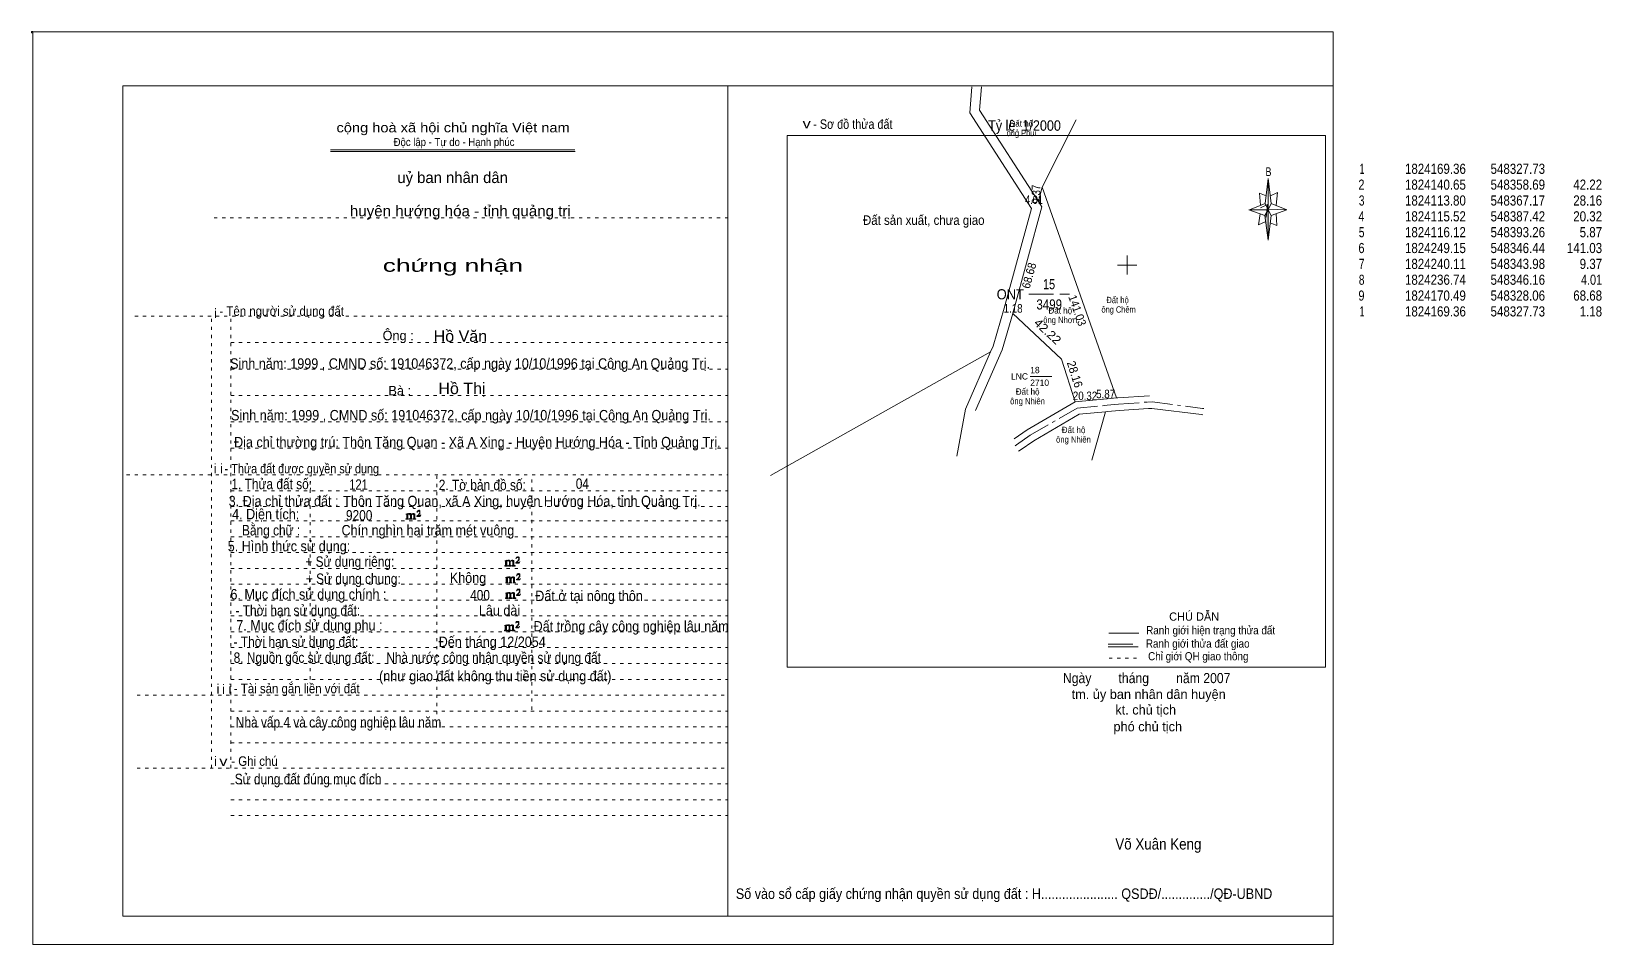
# Model space of a CAD drawing. Header units: centimetres. Extents: x -1.6 to 48, y -3.3 to 25.5.
import ezdxf
from ezdxf.enums import TextEntityAlignment as Align

# ---------------------------------------------------------------- set-up
doc = ezdxf.new("R2010")
doc.units = ezdxf.units.CM
doc.header["$LTSCALE"] = 0.13
for name, pattern in [('DOT_DASHED', [7.7, 5, -1.2, 0.3, -1.2]), ('DOTTED', [1.5, 0.3, -1.2]), ('LONG_DASHED', [7.5, 6, -1.5])]:
    doc.linetypes.add(name, pattern=pattern)
for name, color, linetype, lineweight in [('1', 7, 'DOTTED', 13), ('13', 7, 'Continuous', 13), ('22', 7, 'Continuous', 13), ('33', 7, 'LONG_DASHED', 13), ('4', 7, 'Continuous', 13), ('5', 7, 'Continuous', 13), ('50', 7, 'Continuous', 13), ('63', 7, 'Continuous', 13)]:
    doc.layers.add(name, color=color, linetype=linetype, lineweight=lineweight)
for name, color, linetype in [('10', 7, 'Continuous'), ('23', 7, 'Continuous'), ('30', 7, 'Continuous')]:
    doc.layers.add(name, color=color, linetype=linetype)

msp = doc.modelspace()

# ---------------------------------------------------------------- hatches: boundary and pattern name
at = {"layer": '5'}
msp.add_hatch(color=256, dxfattribs=at).paths.add_polyline_path([(37.46, 19.87), (37.46, 18.91), (37.36, 19.69)])
at = {"layer": '50'}
for points in [[(10.27, 10.13), (10.27, 10.12), (10.27, 10.11), (10.25, 10.11), (10.24, 10.11), (10.24, 10.1), (10.33, 10.1), (10.33, 10.11), (10.32, 10.11), (10.31, 10.11), (10.31, 10.12), (10.31, 10.13), (10.31, 10.24), (10.31, 10.25), (10.32, 10.26), (10.34, 10.26), (10.35, 10.26), (10.36, 10.26), (10.37, 10.25), (10.39, 10.22), (10.39, 10.13), (10.37, 10.12), (10.37, 10.11), (10.36, 10.11), (10.35, 10.11), (10.35, 10.1), (10.44, 10.1), (10.44, 10.11), (10.43, 10.11), (10.42, 10.11), (10.42, 10.12), (10.42, 10.13), (10.42, 10.24), (10.44, 10.26), (10.45, 10.26), (10.46, 10.26), (10.49, 10.26), (10.49, 10.25), (10.5, 10.24), (10.5, 10.22), (10.5, 10.13), (10.5, 10.12), (10.49, 10.11), (10.49, 10.11), (10.47, 10.11), (10.47, 10.1), (10.56, 10.1), (10.56, 10.11), (10.55, 10.11), (10.54, 10.11), (10.53, 10.12), (10.53, 10.13), (10.53, 10.2), (10.53, 10.25), (10.53, 10.26), (10.52, 10.27), (10.5, 10.28), (10.47, 10.28), (10.46, 10.28), (10.44, 10.27), (10.41, 10.25), (10.41, 10.26), (10.4, 10.28), (10.39, 10.28), (10.37, 10.28), (10.35, 10.28), (10.34, 10.28), (10.32, 10.26), (10.31, 10.26), (10.31, 10.25), (10.31, 10.25), (10.31, 10.26), (10.31, 10.28), (10.24, 10.26), (10.24, 10.26), (10.25, 10.26), (10.27, 10.25), (10.27, 10.24), (10.27, 10.23)], [(10.69, 10.19), (10.72, 10.24), (10.72, 10.24), (10.71, 10.22), (10.69, 10.22), (10.68, 10.22), (10.63, 10.22), (10.66, 10.26), (10.67, 10.27), (10.69, 10.28), (10.69, 10.3), (10.69, 10.32), (10.69, 10.34), (10.69, 10.35), (10.69, 10.37), (10.68, 10.38), (10.67, 10.38), (10.66, 10.39), (10.65, 10.39), (10.63, 10.38), (10.63, 10.38), (10.62, 10.37), (10.61, 10.35), (10.59, 10.33), (10.61, 10.33), (10.61, 10.35), (10.62, 10.35), (10.63, 10.36), (10.65, 10.36), (10.66, 10.36), (10.67, 10.35), (10.68, 10.35), (10.68, 10.32), (10.68, 10.3), (10.66, 10.28), (10.66, 10.26), (10.65, 10.25), (10.59, 10.2), (10.59, 10.19)], [(13.39, 8.66), (13.39, 8.65), (13.39, 8.64), (13.38, 8.64), (13.37, 8.64), (13.37, 8.62), (13.45, 8.62), (13.45, 8.64), (13.44, 8.64), (13.43, 8.64), (13.43, 8.65), (13.43, 8.66), (13.43, 8.77), (13.43, 8.78), (13.44, 8.79), (13.47, 8.79), (13.48, 8.79), (13.49, 8.79), (13.5, 8.78), (13.51, 8.74), (13.51, 8.66), (13.5, 8.65), (13.5, 8.64), (13.49, 8.64), (13.48, 8.64), (13.48, 8.62), (13.57, 8.62), (13.57, 8.64), (13.55, 8.64), (13.54, 8.64), (13.54, 8.65), (13.54, 8.66), (13.54, 8.77), (13.57, 8.79), (13.58, 8.79), (13.59, 8.79), (13.61, 8.79), (13.61, 8.78), (13.62, 8.77), (13.62, 8.74), (13.62, 8.66), (13.62, 8.65), (13.61, 8.64), (13.61, 8.64), (13.6, 8.64), (13.6, 8.62), (13.69, 8.62), (13.69, 8.64), (13.67, 8.64), (13.66, 8.64), (13.65, 8.65), (13.65, 8.66), (13.65, 8.73), (13.65, 8.78), (13.65, 8.79), (13.64, 8.8), (13.62, 8.81), (13.6, 8.81), (13.59, 8.81), (13.57, 8.8), (13.53, 8.78), (13.53, 8.79), (13.52, 8.81), (13.51, 8.81), (13.5, 8.81), (13.48, 8.81), (13.47, 8.81), (13.44, 8.79), (13.43, 8.79), (13.43, 8.78), (13.43, 8.78), (13.43, 8.79), (13.43, 8.81), (13.37, 8.79), (13.37, 8.79), (13.38, 8.79), (13.39, 8.78), (13.39, 8.77), (13.39, 8.76)], [(13.82, 8.72), (13.84, 8.77), (13.84, 8.77), (13.83, 8.74), (13.82, 8.74), (13.81, 8.74), (13.75, 8.74), (13.79, 8.79), (13.8, 8.8), (13.82, 8.81), (13.82, 8.83), (13.82, 8.84), (13.82, 8.87), (13.82, 8.88), (13.82, 8.9), (13.81, 8.91), (13.8, 8.91), (13.79, 8.92), (13.77, 8.92), (13.75, 8.91), (13.75, 8.91), (13.74, 8.9), (13.73, 8.88), (13.72, 8.86), (13.73, 8.86), (13.73, 8.88), (13.74, 8.88), (13.75, 8.89), (13.77, 8.89), (13.79, 8.89), (13.8, 8.88), (13.81, 8.88), (13.81, 8.84), (13.81, 8.83), (13.79, 8.81), (13.79, 8.79), (13.77, 8.78), (13.72, 8.73), (13.72, 8.72)], [(13.41, 8.12), (13.41, 8.11), (13.41, 8.1), (13.4, 8.1), (13.39, 8.1), (13.39, 8.09), (13.48, 8.09), (13.48, 8.1), (13.47, 8.1), (13.45, 8.1), (13.45, 8.11), (13.45, 8.12), (13.45, 8.23), (13.45, 8.24), (13.47, 8.26), (13.49, 8.26), (13.5, 8.26), (13.51, 8.26), (13.52, 8.24), (13.53, 8.21), (13.53, 8.12), (13.52, 8.11), (13.52, 8.1), (13.51, 8.1), (13.5, 8.1), (13.5, 8.09), (13.59, 8.09), (13.59, 8.1), (13.58, 8.1), (13.57, 8.1), (13.57, 8.11), (13.57, 8.12), (13.57, 8.23), (13.59, 8.26), (13.6, 8.26), (13.61, 8.26), (13.63, 8.26), (13.63, 8.24), (13.64, 8.23), (13.64, 8.21), (13.64, 8.12), (13.64, 8.11), (13.63, 8.1), (13.63, 8.1), (13.62, 8.1), (13.62, 8.09), (13.71, 8.09), (13.71, 8.1), (13.7, 8.1), (13.69, 8.1), (13.67, 8.11), (13.67, 8.12), (13.67, 8.2), (13.67, 8.24), (13.67, 8.26), (13.66, 8.27), (13.64, 8.28), (13.62, 8.28), (13.61, 8.28), (13.59, 8.27), (13.55, 8.24), (13.55, 8.26), (13.54, 8.28), (13.53, 8.28), (13.52, 8.28), (13.5, 8.28), (13.49, 8.28), (13.47, 8.26), (13.45, 8.26), (13.45, 8.24), (13.45, 8.24), (13.45, 8.26), (13.45, 8.28), (13.39, 8.26), (13.39, 8.26), (13.4, 8.26), (13.41, 8.24), (13.41, 8.23), (13.41, 8.22)], [(13.84, 8.19), (13.86, 8.23), (13.86, 8.23), (13.85, 8.21), (13.84, 8.21), (13.83, 8.21), (13.77, 8.21), (13.81, 8.26), (13.82, 8.27), (13.84, 8.28), (13.84, 8.3), (13.84, 8.31), (13.84, 8.33), (13.84, 8.34), (13.84, 8.37), (13.83, 8.38), (13.82, 8.38), (13.81, 8.39), (13.8, 8.39), (13.77, 8.38), (13.77, 8.38), (13.76, 8.37), (13.75, 8.34), (13.74, 8.32), (13.75, 8.32), (13.75, 8.34), (13.76, 8.34), (13.77, 8.36), (13.8, 8.36), (13.81, 8.36), (13.82, 8.34), (13.83, 8.34), (13.83, 8.31), (13.83, 8.3), (13.81, 8.28), (13.81, 8.26), (13.8, 8.24), (13.74, 8.2), (13.74, 8.19)], [(13.41, 7.64), (13.41, 7.63), (13.41, 7.62), (13.4, 7.62), (13.39, 7.62), (13.39, 7.6), (13.47, 7.6), (13.47, 7.62), (13.46, 7.62), (13.45, 7.62), (13.45, 7.63), (13.45, 7.64), (13.45, 7.75), (13.45, 7.76), (13.46, 7.77), (13.49, 7.77), (13.5, 7.77), (13.51, 7.77), (13.52, 7.76), (13.53, 7.72), (13.53, 7.64), (13.52, 7.63), (13.52, 7.62), (13.51, 7.62), (13.5, 7.62), (13.5, 7.6), (13.59, 7.6), (13.59, 7.62), (13.57, 7.62), (13.56, 7.62), (13.56, 7.63), (13.56, 7.64), (13.56, 7.75), (13.59, 7.77), (13.6, 7.77), (13.61, 7.77), (13.63, 7.77), (13.63, 7.76), (13.64, 7.75), (13.64, 7.72), (13.64, 7.64), (13.64, 7.63), (13.63, 7.62), (13.63, 7.62), (13.62, 7.62), (13.62, 7.6), (13.71, 7.6), (13.71, 7.62), (13.69, 7.62), (13.68, 7.62), (13.67, 7.63), (13.67, 7.64), (13.67, 7.71), (13.67, 7.76), (13.67, 7.77), (13.66, 7.78), (13.64, 7.79), (13.62, 7.79), (13.61, 7.79), (13.59, 7.78), (13.55, 7.76), (13.55, 7.77), (13.54, 7.79), (13.53, 7.79), (13.52, 7.79), (13.5, 7.79), (13.49, 7.79), (13.46, 7.77), (13.45, 7.77), (13.45, 7.76), (13.45, 7.76), (13.45, 7.77), (13.45, 7.79), (13.39, 7.77), (13.39, 7.77), (13.4, 7.77), (13.41, 7.76), (13.41, 7.75), (13.41, 7.74)], [(13.84, 7.7), (13.86, 7.75), (13.86, 7.75), (13.85, 7.72), (13.84, 7.72), (13.83, 7.72), (13.77, 7.72), (13.81, 7.77), (13.82, 7.78), (13.84, 7.79), (13.84, 7.81), (13.84, 7.82), (13.84, 7.85), (13.84, 7.86), (13.84, 7.88), (13.83, 7.89), (13.82, 7.89), (13.81, 7.9), (13.79, 7.9), (13.77, 7.89), (13.77, 7.89), (13.76, 7.88), (13.75, 7.86), (13.74, 7.84), (13.75, 7.84), (13.75, 7.86), (13.76, 7.86), (13.77, 7.87), (13.79, 7.87), (13.81, 7.87), (13.82, 7.86), (13.83, 7.86), (13.83, 7.82), (13.83, 7.81), (13.81, 7.79), (13.81, 7.77), (13.79, 7.76), (13.74, 7.71), (13.74, 7.7)], [(13.38, 6.62), (13.38, 6.61), (13.38, 6.6), (13.37, 6.6), (13.36, 6.6), (13.36, 6.58), (13.44, 6.58), (13.44, 6.6), (13.43, 6.6), (13.42, 6.6), (13.42, 6.61), (13.42, 6.62), (13.42, 6.73), (13.42, 6.74), (13.43, 6.75), (13.46, 6.75), (13.47, 6.75), (13.48, 6.75), (13.49, 6.74), (13.5, 6.7), (13.5, 6.62), (13.49, 6.61), (13.49, 6.6), (13.48, 6.6), (13.47, 6.6), (13.47, 6.58), (13.56, 6.58), (13.56, 6.6), (13.54, 6.6), (13.53, 6.6), (13.53, 6.61), (13.53, 6.62), (13.53, 6.73), (13.56, 6.75), (13.57, 6.75), (13.58, 6.75), (13.6, 6.75), (13.6, 6.74), (13.61, 6.73), (13.61, 6.7), (13.61, 6.62), (13.61, 6.61), (13.6, 6.6), (13.6, 6.6), (13.59, 6.6), (13.59, 6.58), (13.68, 6.58), (13.68, 6.6), (13.66, 6.6), (13.65, 6.6), (13.64, 6.61), (13.64, 6.62), (13.64, 6.69), (13.64, 6.74), (13.64, 6.75), (13.63, 6.76), (13.61, 6.77), (13.59, 6.77), (13.58, 6.77), (13.56, 6.76), (13.52, 6.74), (13.52, 6.75), (13.51, 6.77), (13.5, 6.77), (13.49, 6.77), (13.47, 6.77), (13.46, 6.77), (13.43, 6.75), (13.42, 6.75), (13.42, 6.74), (13.42, 6.74), (13.42, 6.75), (13.42, 6.77), (13.36, 6.75), (13.36, 6.75), (13.37, 6.75), (13.38, 6.74), (13.38, 6.73), (13.38, 6.72)], [(13.81, 6.68), (13.83, 6.73), (13.83, 6.73), (13.82, 6.7), (13.81, 6.7), (13.8, 6.7), (13.74, 6.7), (13.78, 6.75), (13.79, 6.76), (13.81, 6.77), (13.81, 6.79), (13.81, 6.8), (13.81, 6.83), (13.81, 6.84), (13.81, 6.86), (13.8, 6.87), (13.79, 6.87), (13.78, 6.88), (13.76, 6.88), (13.74, 6.87), (13.74, 6.87), (13.73, 6.86), (13.72, 6.84), (13.71, 6.82), (13.72, 6.82), (13.72, 6.84), (13.73, 6.84), (13.74, 6.85), (13.76, 6.85), (13.78, 6.85), (13.79, 6.84), (13.8, 6.84), (13.8, 6.8), (13.8, 6.79), (13.78, 6.77), (13.78, 6.75), (13.76, 6.74), (13.71, 6.69), (13.71, 6.68)]]:
    msp.add_hatch(color=256, dxfattribs=at).paths.add_polyline_path(points)

# ---------------------------------------------------------------- linework, layer by layer
at = {"layer": '1', "linetype": 'Continuous'}
for p, q in [((1.31, -2.42), (1.31, 23.78)), ((1.31, 23.78), (39.51, 23.78)), ((20.41, -2.42), (20.41, 23.78)), ((39.51, -2.42), (39.51, 23.78)), ((7.87, 21.76), (15.58, 21.76)), ((7.87, 21.71), (15.59, 21.71)), ((37.36, 19.69), (36.85, 19.86)), ((1.31, -2.42), (39.51, -2.42))]:
    msp.add_line(p, q, dxfattribs=at)
at = {"layer": '1'}
for p, q in [((4.19, 19.61), (20.41, 19.61)), ((1.69, 16.51), (20.41, 16.51)), ((4.11, 2.25), (4.11, 16.51)), ((4.72, 2.25), (4.72, 16.51)), ((4.72, 15.68), (20.41, 15.68)), ((4.72, 14.84), (20.41, 14.84)), ((4.72, 14.01), (20.41, 14.01)), ((4.72, 13.18), (20.41, 13.18)), ((4.72, 12.34), (20.41, 12.34)), ((1.43, 11.5), (20.41, 11.5)), ((7.22, 5.05), (7.22, 11.5)), ((11.22, 3.95), (11.22, 11.5)), ((14.22, 4.09), (14.22, 11.5)), ((4.72, 11), (20.41, 11)), ((4.72, 10.5), (20.41, 10.5)), ((4.72, 10.05), (20.41, 10.05)), ((4.72, 9.55), (20.41, 9.55)), ((4.72, 9.05), (20.41, 9.05)), ((4.72, 8.55), (20.41, 8.55)), ((4.72, 8.05), (20.41, 8.05)), ((4.72, 7.55), (20.41, 7.55)), ((4.72, 7.05), (20.41, 7.05)), ((4.72, 6.55), (20.41, 6.55)), ((4.72, 6.05), (20.41, 6.05)), ((4.72, 5.55), (20.41, 5.55)), ((4.72, 5.05), (20.41, 5.05)), ((1.76, 4.55), (20.41, 4.55)), ((4.72, 4.05), (20.41, 4.05)), ((4.72, 3.55), (20.41, 3.55)), ((4.72, 3.05), (20.41, 3.05)), ((1.76, 2.25), (20.41, 2.25)), ((4.72, 1.75), (20.41, 1.75)), ((4.72, 1.25), (20.41, 1.25)), ((4.72, 0.75), (20.41, 0.75))]:
    msp.add_line(p, q, dxfattribs=at)
at = {"layer": '1', "linetype": 'Continuous'}
msp.add_lwpolyline([(-1.53, -3.32), (39.51, -3.32), (39.51, 25.48), (-1.53, 25.48)], close=True, dxfattribs=at)
msp.add_lwpolyline([(37.37, 19.49), (37.16, 19.39), (37.21, 19.74)], dxfattribs=at)
at = {"layer": '13'}
msp.add_line((29.95, 14.61), (30.63, 14.61), dxfattribs=at)
at = {"layer": '22'}
for p, q in [((32.67, 13.93), (30.33, 20.58)), ((21.75, 11.48), (28.7, 15.38)), ((32.33, 13.49), (31.9, 11.97))]:
    msp.add_line(p, q, dxfattribs=at)
for points in [[(28.7, 15.38), (28.78, 15.56), (29.13, 16.76), (29.99, 19.91), (28.04, 22.93), (28.11, 23.75)], [(30.21, 20.13), (28.35, 23.01), (28.41, 23.75)], [(31.4, 22.7), (30.33, 20.58), (30.21, 20.13)], [(29.4, 16.59), (29.41, 16.64), (30.32, 19.96), (30.21, 20.13)], [(29.4, 16.59), (29.06, 15.45), (28.22, 13.53)], [(31.37, 13.81), (30.94, 15.15), (29.4, 16.59)], [(27.63, 12.09), (27.91, 13.57), (28.7, 15.38)], [(31.37, 13.81), (32.38, 13.9), (32.67, 13.93)], [(32.67, 13.93), (32.72, 13.93), (33.72, 14)], [(31.37, 13.81), (29.85, 12.92), (29.44, 12.64)], [(29.58, 12.25), (29.63, 12.28), (30.06, 12.58), (31.49, 13.42), (32.33, 13.49)], [(32.33, 13.49), (32.4, 13.5), (32.76, 13.53), (33.68, 13.6), (33.79, 13.6), (35.36, 13.41), (35.4, 13.4)]]:
    msp.add_lwpolyline(points, dxfattribs=at)
at = {"layer": '22', "linetype": 'DOT_DASHED'}
for points in [[(29.47, 12.42), (29.52, 12.45), (29.95, 12.75), (31.43, 13.61), (32.31, 13.69)], [(32.31, 13.69), (32.38, 13.7), (32.74, 13.73), (33.66, 13.8), (33.8, 13.81), (35.39, 13.6), (35.43, 13.6)]]:
    msp.add_lwpolyline(points, dxfattribs=at)
at = {"layer": '33'}
msp.add_line((29.91, 17.2), (31.19, 17.2), dxfattribs=at)
at = {"layer": '4'}
for p, q in [((32.43, 6.51), (33.38, 6.51)), ((32.41, 6.08), (33.36, 6.08))]:
    msp.add_line(p, q, dxfattribs=at)
at = {"layer": '4', "linetype": 'LONG_DASHED'}
msp.add_line((32.41, 6.16), (33.36, 6.16), dxfattribs=at)
at = {"layer": '4', "linetype": 'DOTTED'}
msp.add_line((32.44, 5.72), (33.43, 5.72), dxfattribs=at)
at = {"layer": '4'}
msp.add_lwpolyline([(22.28, 22.21), (39.27, 22.21), (39.27, 5.43), (22.28, 5.43)], close=True, dxfattribs=at)
msp.add_circle((-1.55, 25.47), 0.025, dxfattribs=at)
at = {"layer": '5'}
for p, q in [((37.37, 20.07), (37.46, 20.85)), ((37.55, 20.07), (38.05, 19.87)), ((37.55, 19.69), (37.46, 18.91)), ((37.73, 19.37), (37.52, 19.45)), ((37.71, 19.75), (37.73, 19.37))]:
    msp.add_line(p, q, dxfattribs=at)
for points in [[(37.46, 20.85), (37.55, 20.07), (37.46, 19.87)], [(37.46, 19.87), (36.87, 19.87), (37.37, 20.07), (37.55, 19.69), (38.05, 19.87), (37.46, 19.89)], [(37.46, 19.87), (37.46, 18.91), (37.36, 19.69)]]:
    msp.add_lwpolyline(points, close=True, dxfattribs=at)
for points in [[(37.4, 20.31), (37.19, 20.39), (37.22, 20.01)], [(37.53, 20.31), (37.75, 20.41), (37.71, 20.01)], [(37.46, 19.87), (37.37, 20.07), (36.87, 19.87)], [(37.22, 19.93), (37.44, 20.03), (37.4, 19.63)], [(37.46, 19.87), (37.55, 19.69), (38.05, 19.87)]]:
    msp.add_lwpolyline(points, dxfattribs=at)
at = {"layer": '50'}
for points in [[(10.27, 10.13), (10.27, 10.12), (10.27, 10.11), (10.25, 10.11), (10.24, 10.11), (10.24, 10.1), (10.33, 10.1), (10.33, 10.11), (10.32, 10.11), (10.31, 10.11), (10.31, 10.12), (10.31, 10.13), (10.31, 10.24), (10.31, 10.25), (10.32, 10.26), (10.34, 10.26), (10.35, 10.26), (10.36, 10.26), (10.37, 10.25), (10.39, 10.22), (10.39, 10.13), (10.37, 10.12), (10.37, 10.11), (10.36, 10.11), (10.35, 10.11), (10.35, 10.1), (10.44, 10.1), (10.44, 10.11), (10.43, 10.11), (10.42, 10.11), (10.42, 10.12), (10.42, 10.13), (10.42, 10.24), (10.44, 10.26), (10.45, 10.26), (10.46, 10.26), (10.49, 10.26), (10.49, 10.25), (10.5, 10.24), (10.5, 10.22), (10.5, 10.13), (10.5, 10.12), (10.49, 10.11), (10.49, 10.11), (10.47, 10.11), (10.47, 10.1), (10.56, 10.1), (10.56, 10.11), (10.55, 10.11), (10.54, 10.11), (10.53, 10.12), (10.53, 10.13), (10.53, 10.2), (10.53, 10.25), (10.53, 10.26), (10.52, 10.27), (10.5, 10.28), (10.47, 10.28), (10.46, 10.28), (10.44, 10.27), (10.41, 10.25), (10.41, 10.26), (10.4, 10.28), (10.39, 10.28), (10.37, 10.28), (10.35, 10.28), (10.34, 10.28), (10.32, 10.26), (10.31, 10.26), (10.31, 10.25), (10.31, 10.25), (10.31, 10.26), (10.31, 10.28), (10.24, 10.26), (10.24, 10.26), (10.25, 10.26), (10.27, 10.25), (10.27, 10.24), (10.27, 10.23)], [(10.69, 10.19), (10.72, 10.24), (10.72, 10.24), (10.71, 10.22), (10.69, 10.22), (10.68, 10.22), (10.63, 10.22), (10.66, 10.26), (10.67, 10.27), (10.69, 10.28), (10.69, 10.3), (10.69, 10.32), (10.69, 10.34), (10.69, 10.35), (10.69, 10.37), (10.68, 10.38), (10.67, 10.38), (10.66, 10.39), (10.65, 10.39), (10.63, 10.38), (10.63, 10.38), (10.62, 10.37), (10.61, 10.35), (10.59, 10.33), (10.61, 10.33), (10.61, 10.35), (10.62, 10.35), (10.63, 10.36), (10.65, 10.36), (10.66, 10.36), (10.67, 10.35), (10.68, 10.35), (10.68, 10.32), (10.68, 10.3), (10.66, 10.28), (10.66, 10.26), (10.65, 10.25), (10.59, 10.2), (10.59, 10.19)], [(13.39, 8.66), (13.39, 8.65), (13.39, 8.64), (13.38, 8.64), (13.37, 8.64), (13.37, 8.62), (13.45, 8.62), (13.45, 8.64), (13.44, 8.64), (13.43, 8.64), (13.43, 8.65), (13.43, 8.66), (13.43, 8.77), (13.43, 8.78), (13.44, 8.79), (13.47, 8.79), (13.48, 8.79), (13.49, 8.79), (13.5, 8.78), (13.51, 8.74), (13.51, 8.66), (13.5, 8.65), (13.5, 8.64), (13.49, 8.64), (13.48, 8.64), (13.48, 8.62), (13.57, 8.62), (13.57, 8.64), (13.55, 8.64), (13.54, 8.64), (13.54, 8.65), (13.54, 8.66), (13.54, 8.77), (13.57, 8.79), (13.58, 8.79), (13.59, 8.79), (13.61, 8.79), (13.61, 8.78), (13.62, 8.77), (13.62, 8.74), (13.62, 8.66), (13.62, 8.65), (13.61, 8.64), (13.61, 8.64), (13.6, 8.64), (13.6, 8.62), (13.69, 8.62), (13.69, 8.64), (13.67, 8.64), (13.66, 8.64), (13.65, 8.65), (13.65, 8.66), (13.65, 8.73), (13.65, 8.78), (13.65, 8.79), (13.64, 8.8), (13.62, 8.81), (13.6, 8.81), (13.59, 8.81), (13.57, 8.8), (13.53, 8.78), (13.53, 8.79), (13.52, 8.81), (13.51, 8.81), (13.5, 8.81), (13.48, 8.81), (13.47, 8.81), (13.44, 8.79), (13.43, 8.79), (13.43, 8.78), (13.43, 8.78), (13.43, 8.79), (13.43, 8.81), (13.37, 8.79), (13.37, 8.79), (13.38, 8.79), (13.39, 8.78), (13.39, 8.77), (13.39, 8.76)], [(13.82, 8.72), (13.84, 8.77), (13.84, 8.77), (13.83, 8.74), (13.82, 8.74), (13.81, 8.74), (13.75, 8.74), (13.79, 8.79), (13.8, 8.8), (13.82, 8.81), (13.82, 8.83), (13.82, 8.84), (13.82, 8.87), (13.82, 8.88), (13.82, 8.9), (13.81, 8.91), (13.8, 8.91), (13.79, 8.92), (13.77, 8.92), (13.75, 8.91), (13.75, 8.91), (13.74, 8.9), (13.73, 8.88), (13.72, 8.86), (13.73, 8.86), (13.73, 8.88), (13.74, 8.88), (13.75, 8.89), (13.77, 8.89), (13.79, 8.89), (13.8, 8.88), (13.81, 8.88), (13.81, 8.84), (13.81, 8.83), (13.79, 8.81), (13.79, 8.79), (13.77, 8.78), (13.72, 8.73), (13.72, 8.72)], [(13.41, 8.12), (13.41, 8.11), (13.41, 8.1), (13.4, 8.1), (13.39, 8.1), (13.39, 8.09), (13.48, 8.09), (13.48, 8.1), (13.47, 8.1), (13.45, 8.1), (13.45, 8.11), (13.45, 8.12), (13.45, 8.23), (13.45, 8.24), (13.47, 8.26), (13.49, 8.26), (13.5, 8.26), (13.51, 8.26), (13.52, 8.24), (13.53, 8.21), (13.53, 8.12), (13.52, 8.11), (13.52, 8.1), (13.51, 8.1), (13.5, 8.1), (13.5, 8.09), (13.59, 8.09), (13.59, 8.1), (13.58, 8.1), (13.57, 8.1), (13.57, 8.11), (13.57, 8.12), (13.57, 8.23), (13.59, 8.26), (13.6, 8.26), (13.61, 8.26), (13.63, 8.26), (13.63, 8.24), (13.64, 8.23), (13.64, 8.21), (13.64, 8.12), (13.64, 8.11), (13.63, 8.1), (13.63, 8.1), (13.62, 8.1), (13.62, 8.09), (13.71, 8.09), (13.71, 8.1), (13.7, 8.1), (13.69, 8.1), (13.67, 8.11), (13.67, 8.12), (13.67, 8.2), (13.67, 8.24), (13.67, 8.26), (13.66, 8.27), (13.64, 8.28), (13.62, 8.28), (13.61, 8.28), (13.59, 8.27), (13.55, 8.24), (13.55, 8.26), (13.54, 8.28), (13.53, 8.28), (13.52, 8.28), (13.5, 8.28), (13.49, 8.28), (13.47, 8.26), (13.45, 8.26), (13.45, 8.24), (13.45, 8.24), (13.45, 8.26), (13.45, 8.28), (13.39, 8.26), (13.39, 8.26), (13.4, 8.26), (13.41, 8.24), (13.41, 8.23), (13.41, 8.22)], [(13.84, 8.19), (13.86, 8.23), (13.86, 8.23), (13.85, 8.21), (13.84, 8.21), (13.83, 8.21), (13.77, 8.21), (13.81, 8.26), (13.82, 8.27), (13.84, 8.28), (13.84, 8.3), (13.84, 8.31), (13.84, 8.33), (13.84, 8.34), (13.84, 8.37), (13.83, 8.38), (13.82, 8.38), (13.81, 8.39), (13.8, 8.39), (13.77, 8.38), (13.77, 8.38), (13.76, 8.37), (13.75, 8.34), (13.74, 8.32), (13.75, 8.32), (13.75, 8.34), (13.76, 8.34), (13.77, 8.36), (13.8, 8.36), (13.81, 8.36), (13.82, 8.34), (13.83, 8.34), (13.83, 8.31), (13.83, 8.3), (13.81, 8.28), (13.81, 8.26), (13.8, 8.24), (13.74, 8.2), (13.74, 8.19)], [(13.41, 7.64), (13.41, 7.63), (13.41, 7.62), (13.4, 7.62), (13.39, 7.62), (13.39, 7.6), (13.47, 7.6), (13.47, 7.62), (13.46, 7.62), (13.45, 7.62), (13.45, 7.63), (13.45, 7.64), (13.45, 7.75), (13.45, 7.76), (13.46, 7.77), (13.49, 7.77), (13.5, 7.77), (13.51, 7.77), (13.52, 7.76), (13.53, 7.72), (13.53, 7.64), (13.52, 7.63), (13.52, 7.62), (13.51, 7.62), (13.5, 7.62), (13.5, 7.6), (13.59, 7.6), (13.59, 7.62), (13.57, 7.62), (13.56, 7.62), (13.56, 7.63), (13.56, 7.64), (13.56, 7.75), (13.59, 7.77), (13.6, 7.77), (13.61, 7.77), (13.63, 7.77), (13.63, 7.76), (13.64, 7.75), (13.64, 7.72), (13.64, 7.64), (13.64, 7.63), (13.63, 7.62), (13.63, 7.62), (13.62, 7.62), (13.62, 7.6), (13.71, 7.6), (13.71, 7.62), (13.69, 7.62), (13.68, 7.62), (13.67, 7.63), (13.67, 7.64), (13.67, 7.71), (13.67, 7.76), (13.67, 7.77), (13.66, 7.78), (13.64, 7.79), (13.62, 7.79), (13.61, 7.79), (13.59, 7.78), (13.55, 7.76), (13.55, 7.77), (13.54, 7.79), (13.53, 7.79), (13.52, 7.79), (13.5, 7.79), (13.49, 7.79), (13.46, 7.77), (13.45, 7.77), (13.45, 7.76), (13.45, 7.76), (13.45, 7.77), (13.45, 7.79), (13.39, 7.77), (13.39, 7.77), (13.4, 7.77), (13.41, 7.76), (13.41, 7.75), (13.41, 7.74)], [(13.84, 7.7), (13.86, 7.75), (13.86, 7.75), (13.85, 7.72), (13.84, 7.72), (13.83, 7.72), (13.77, 7.72), (13.81, 7.77), (13.82, 7.78), (13.84, 7.79), (13.84, 7.81), (13.84, 7.82), (13.84, 7.85), (13.84, 7.86), (13.84, 7.88), (13.83, 7.89), (13.82, 7.89), (13.81, 7.9), (13.79, 7.9), (13.77, 7.89), (13.77, 7.89), (13.76, 7.88), (13.75, 7.86), (13.74, 7.84), (13.75, 7.84), (13.75, 7.86), (13.76, 7.86), (13.77, 7.87), (13.79, 7.87), (13.81, 7.87), (13.82, 7.86), (13.83, 7.86), (13.83, 7.82), (13.83, 7.81), (13.81, 7.79), (13.81, 7.77), (13.79, 7.76), (13.74, 7.71), (13.74, 7.7)], [(13.38, 6.62), (13.38, 6.61), (13.38, 6.6), (13.37, 6.6), (13.36, 6.6), (13.36, 6.58), (13.44, 6.58), (13.44, 6.6), (13.43, 6.6), (13.42, 6.6), (13.42, 6.61), (13.42, 6.62), (13.42, 6.73), (13.42, 6.74), (13.43, 6.75), (13.46, 6.75), (13.47, 6.75), (13.48, 6.75), (13.49, 6.74), (13.5, 6.7), (13.5, 6.62), (13.49, 6.61), (13.49, 6.6), (13.48, 6.6), (13.47, 6.6), (13.47, 6.58), (13.56, 6.58), (13.56, 6.6), (13.54, 6.6), (13.53, 6.6), (13.53, 6.61), (13.53, 6.62), (13.53, 6.73), (13.56, 6.75), (13.57, 6.75), (13.58, 6.75), (13.6, 6.75), (13.6, 6.74), (13.61, 6.73), (13.61, 6.7), (13.61, 6.62), (13.61, 6.61), (13.6, 6.6), (13.6, 6.6), (13.59, 6.6), (13.59, 6.58), (13.68, 6.58), (13.68, 6.6), (13.66, 6.6), (13.65, 6.6), (13.64, 6.61), (13.64, 6.62), (13.64, 6.69), (13.64, 6.74), (13.64, 6.75), (13.63, 6.76), (13.61, 6.77), (13.59, 6.77), (13.58, 6.77), (13.56, 6.76), (13.52, 6.74), (13.52, 6.75), (13.51, 6.77), (13.5, 6.77), (13.49, 6.77), (13.47, 6.77), (13.46, 6.77), (13.43, 6.75), (13.42, 6.75), (13.42, 6.74), (13.42, 6.74), (13.42, 6.75), (13.42, 6.77), (13.36, 6.75), (13.36, 6.75), (13.37, 6.75), (13.38, 6.74), (13.38, 6.73), (13.38, 6.72)], [(13.81, 6.68), (13.83, 6.73), (13.83, 6.73), (13.82, 6.7), (13.81, 6.7), (13.8, 6.7), (13.74, 6.7), (13.78, 6.75), (13.79, 6.76), (13.81, 6.77), (13.81, 6.79), (13.81, 6.8), (13.81, 6.83), (13.81, 6.84), (13.81, 6.86), (13.8, 6.87), (13.79, 6.87), (13.78, 6.88), (13.76, 6.88), (13.74, 6.87), (13.74, 6.87), (13.73, 6.86), (13.72, 6.84), (13.71, 6.82), (13.72, 6.82), (13.72, 6.84), (13.73, 6.84), (13.74, 6.85), (13.76, 6.85), (13.78, 6.85), (13.79, 6.84), (13.8, 6.84), (13.8, 6.8), (13.8, 6.79), (13.78, 6.77), (13.78, 6.75), (13.76, 6.74), (13.71, 6.69), (13.71, 6.68)]]:
    msp.add_lwpolyline(points, close=True, dxfattribs=at)
at = {"layer": '63'}
for p, q in [((33.01, 17.82), (33.01, 18.42)), ((32.71, 18.12), (33.31, 18.12))]:
    msp.add_line(p, q, dxfattribs=at)

# ---------------------------------------------------------------- texts
at = {"layer": '1'}
for s, height, width, p in [('cộng hoà xã hội chủ nghĩa Việt nam', 0.3, 1.15, (11.735, 22.31)), ('v', 0.3, 1.3, (22.895, 22.44)), ('- Sơ đồ thửa đất ', 0.3, 0.85, (24.4, 22.42)), ('Độc lập - Tự do - Hạnh phúc', 0.25, 0.9, (11.765, 21.88)), ('chứng nhận', 0.4, 1.55, (11.73, 17.91)), ('- Tên người sử dụng đất', 0.3, 0.9, (6.325, 16.52)), ('- Thửa đất được quyền sử dụng', 0.3, 0.85, (6.96, 11.55)), ('- Tài sản gắn liền với đất ', 0.3, 0.9, (6.85, 4.61)), ('v', 0.3, 1.3, (4.485, 2.32)), ('- Ghi chú', 0.3, 0.9, (5.465, 2.32))]:
    msp.add_text(s, height=height, dxfattribs=dict(at, width=width)).set_placement(p, align=Align.CENTER)
for s, height, p in [('uỷ ban nhân dân', 0.35, (11.72, 20.71)), ('i', 0.3, (4.235, 16.45)), ('i', 0.3, (4.225, 11.55)), ('i', 0.3, (4.425, 11.55)), ('i', 0.3, (4.315, 4.6)), ('i', 0.3, (4.485, 4.59)), ('i', 0.3, (4.695, 4.6)), ('i', 0.3, (4.235, 2.32))]:
    msp.add_text(s, height=height, dxfattribs=at).set_placement(p, align=Align.CENTER)
at = {"layer": '10', "width": 0.9}
msp.add_text('Võ Xuân Keng', height=0.35, dxfattribs=at).set_placement((33.995, -0.32), align=Align.CENTER)
at = {"layer": '13'}
for s, p in [('18', (29.95, 14.71)), ('2710', (29.95, 14.31))]:
    msp.add_text(s, height=0.2, dxfattribs=at).set_placement(p)
msp.add_text('LNC', height=0.2, dxfattribs=at).set_placement((29.88, 14.51), align=Align.RIGHT)
at = {"layer": '22'}
for s, height, width, p in [('Đất sản xuất, chưa giao', 0.3, 0.9, (26.59, 19.39)), ('Đất hộ ', 0.2, 0.9, (32.74, 16.92)), ('ông Chêm', 0.2, 0.85, (32.74, 16.62))]:
    msp.add_text(s, height=height, dxfattribs=dict(at, width=width)).set_placement(p, align=Align.CENTER)
at = {"layer": '23'}
for s, width, p in [('ông Phui', 0.85, (29.67, 22.19)), ('Đất hộ', 0.95, (29.67, 22.49)), ('ông Nhơn', 0.9, (30.895, 16.29)), ('Đất hộ', 0.95, (30.9, 16.59)), ('ông Nhiên', 0.9, (29.865, 13.73)), ('Đất hộ', 0.95, (29.87, 14.03)), ('Đất hộ', 0.95, (31.32, 12.82)), ('ông Nhiên', 0.9, (31.315, 12.52))]:
    msp.add_text(s, height=0.2, dxfattribs=dict(at, width=width)).set_placement(p, align=Align.CENTER)
at = {"layer": '30'}
for s, width, p in [('1', 0.65, (40.5, 21)), ('1824169.36', 0.85, (43.7, 21)), ('548327.73', 0.85, (46.2, 21)), ('548327.73', 0.85, (46.2, 21)), ('2', 0.8, (40.5, 20.5)), ('1824140.65', 0.85, (43.7, 20.5)), ('548358.69', 0.85, (46.2, 20.5)), ('42.22', 0.85, (48, 20.5)), ('3', 0.75, (40.5, 20)), ('1824113.80', 0.85, (43.7, 20)), ('548367.17', 0.85, (46.2, 20)), ('28.16', 0.85, (48, 20)), ('1824115.52', 0.85, (43.7, 19.5)), ('548387.42', 0.85, (46.2, 19.5)), ('20.32', 0.85, (48, 19.5)), ('4', 0.8, (40.5, 19.5)), ('5', 0.75, (40.5, 19)), ('1824116.12', 0.85, (43.7, 19)), ('548393.26', 0.85, (46.2, 19)), ('5.87', 0.85, (48, 19)), ('6', 0.8, (40.5, 18.5)), ('1824249.15', 0.85, (43.7, 18.5)), ('548346.44', 0.85, (46.2, 18.5)), ('141.03', 0.85, (48, 18.5)), ('7', 0.75, (40.5, 18)), ('1824240.11', 0.85, (43.7, 18)), ('548343.98', 0.85, (46.2, 18)), ('9.37', 0.85, (48, 18)), ('8', 0.75, (40.5, 17.5)), ('1824236.74', 0.85, (43.7, 17.5)), ('548346.16', 0.85, (46.2, 17.5)), ('4.01', 0.8, (48, 17.5)), ('9', 0.8, (40.5, 17)), ('1824170.49', 0.85, (43.7, 17)), ('548328.06', 0.85, (46.2, 17)), ('68.68', 0.85, (48, 17)), ('1', 0.65, (40.5, 16.5)), ('1824169.36', 0.85, (43.7, 16.5)), ('548327.73', 0.85, (46.2, 16.5)), ('1.18', 0.85, (48, 16.5))]:
    msp.add_text(s, height=0.32, dxfattribs=dict(at, width=width)).set_placement(p, align=Align.RIGHT)
for s, width, p in [('4.01', 0.8, (30.07, 20.05)), ('1.18', 0.85, (29.41, 16.62)), ('20.32', 0.85, (31.68, 13.86)), ('5.87', 0.85, (32.33, 13.92))]:
    msp.add_text(s, height=0.27, dxfattribs=dict(at, width=width)).set_placement(p, align=Align.CENTER)
for s, height, rotation, width, p in [('9.37', 0.27, 90, 0.85, (30.27, 20.36)), ('68.68', 0.26, 74.719, 0.95, (30.038, 17.756)), ('141.03', 0.26, 289.39, 0.95, (31.316, 16.648)), ('42.22', 0.27, 317.159, 1.1, (30.408, 15.929)), ('28.16', 0.27, 287.528, 0.95, (31.231, 14.636))]:
    msp.add_text(s, height=height, rotation=rotation, dxfattribs=dict(at, width=width)).set_placement(p, align=Align.CENTER)
at = {"layer": '33', "width": 0.95}
msp.add_text('ONT', height=0.32, dxfattribs=at).set_placement((29.75, 17.04), align=Align.RIGHT)
at = {"layer": '33'}
for s, width, p in [('15', 0.8, (30.545, 17.36)), ('3499', 0.85, (30.55, 16.72))]:
    msp.add_text(s, height=0.32, dxfattribs=dict(at, width=width)).set_placement(p, align=Align.CENTER)
at = {"layer": '4', "width": 0.9}
for s, height, p in [('Tỷ lệ: 1/2000', 0.33, (29.77, 22.36)), ('Ranh giới hiện trạng thửa đất', 0.2591, (35.645, 6.47)), ('Ranh giới thửa đất giao ', 0.2591, (35.28, 6.05)), ('Chỉ giới QH giao thông', 0.2591, (35.255, 5.65))]:
    msp.add_text(s, height=height, dxfattribs=at).set_placement(p, align=Align.CENTER)
at = {"layer": '4'}
msp.add_text('CHÚ DẪN', height=0.2591, dxfattribs=at).set_placement((35.125, 6.9), align=Align.CENTER)
at = {"layer": '5', "width": 0.75}
msp.add_text('B', height=0.276, dxfattribs=at).set_placement((37.47, 20.93), align=Align.CENTER)
at = {"layer": '50'}
for s, height, width, p in [('  huyện hướng hóa - tỉnh quảng trị', 0.34, 1.05, (11.83, 19.66)), ('Hồ Văn', 0.36, 1.05, (11.965, 15.7)), ('Sinh năm: 1999 , CMND số: 191046372, cấp ngày 10/10/1996 tại Công An Quảng Trị.', 0.33, 0.9, (12.27, 14.85)), ('Hồ Thị', 0.36, 1.05, (12.015, 14.05)), ('Sinh năm: 1999 , CMND số: 191046372, cấp ngày 10/10/1996 tại Công An Quảng Trị.', 0.33, 0.9, (12.3, 13.22)), ('Địa chỉ thường trú: Thôn Tăng Quan - Xã A Xing - Huyện Hướng Hóa - Tỉnh Quảng Trị.', 0.33, 0.9, (12.5, 12.37)), ('1. Thửa đất số:  ', 0.33, 0.85, (6.115, 11.05)), ('121', 0.33, 0.8, (8.75, 11.03)), ('2. Tờ bản đồ số:  ', 0.33, 0.85, (12.76, 11.02)), ('04', 0.33, 0.85, (15.815, 11.06)), ('3. Địa chỉ thửa đất : ', 0.33, 0.9, (6.44, 10.51)), ('4. Diện tích: ', 0.33, 0.9, (5.875, 10.1)), ('Thôn Tăng Quan, xã A Xing, huyện Hướng Hóa, tỉnh Quảng Trị.', 0.33, 0.9, (13.905, 10.51)), ('Bằng chữ :', 0.33, 0.85, (5.99, 9.59)), ('Chín nghìn hai trăm mét vuông', 0.33, 0.9, (10.94, 9.59)), ('9200', 0.33, 0.85, (8.77, 10.06)), ('5. Hình thức sử dụng:', 0.33, 0.9, (6.555, 9.09)), ('+ Sử dụng riêng:', 0.33, 0.85, (8.475, 8.6)), ('Không', 0.33, 0.9, (12.205, 8.09)), ('6. Mục đích sử dụng chính :', 0.33, 0.9, (7.17, 7.57)), ('+ Sử dụng chung:', 0.33, 0.85, (8.585, 8.06)), ('400', 0.33, 0.85, (12.585, 7.54)), ('Đất ở tại nông thôn', 0.33, 0.9, (16.025, 7.52)), ('- Thời hạn sử dụng đất:', 0.33, 0.85, (6.835, 7.06)), ('7. Mục đích sử dụng phụ :', 0.33, 0.9, (7.2, 6.59)), ('Lâu dài', 0.33, 0.9, (13.2, 7.06)), ('Đất trồng cây công nghiệp lâu năm', 0.33, 0.9, (17.355, 6.56)), ('- Thời hạn sử dụng đất:', 0.33, 0.85, (6.775, 6.07)), ('Đến tháng 12/2054', 0.33, 0.9, (12.97, 6.07)), ('8. Nguồn gốc sử dụng đất:', 0.33, 0.85, (7.03, 5.57)), ('Nhà nước công nhận quyền sử dụng đất ', 0.33, 0.85, (13.065, 5.57)), ('(như giao đất không thu tiền sử dụng đất)', 0.33, 0.9, (13.065, 4.99)), ('Ngày        tháng        năm 2007', 0.32, 0.9, (33.625, 4.93)), ('Nhà vấp 4 và cây công nghiệp lâu năm', 0.33, 0.85, (8.12, 3.53)), ('Sử dụng đất đúng mục đích ', 0.33, 0.85, (7.21, 1.74)), ('Số vào sổ cấp giấy chứng nhận quyền sử dụng đất : H...................... QSDĐ/............../QĐ-UBND', 0.33, 0.9, (29.125, -1.88))]:
    msp.add_text(s, height=height, dxfattribs=dict(at, width=width)).set_placement(p, align=Align.CENTER)
for s, p in [('Ông :', (10, 15.75)), ('Bà :', (10.05, 14.01)), ('tm. ủy ban nhân dân huyện ', (33.745, 4.43)), ('kt. chủ tịch', (33.595, 3.94)), ('phó chủ tịch', (33.66, 3.41))]:
    msp.add_text(s, height=0.3, dxfattribs=at).set_placement(p, align=Align.CENTER)

doc.saveas('drawing.dxf')
